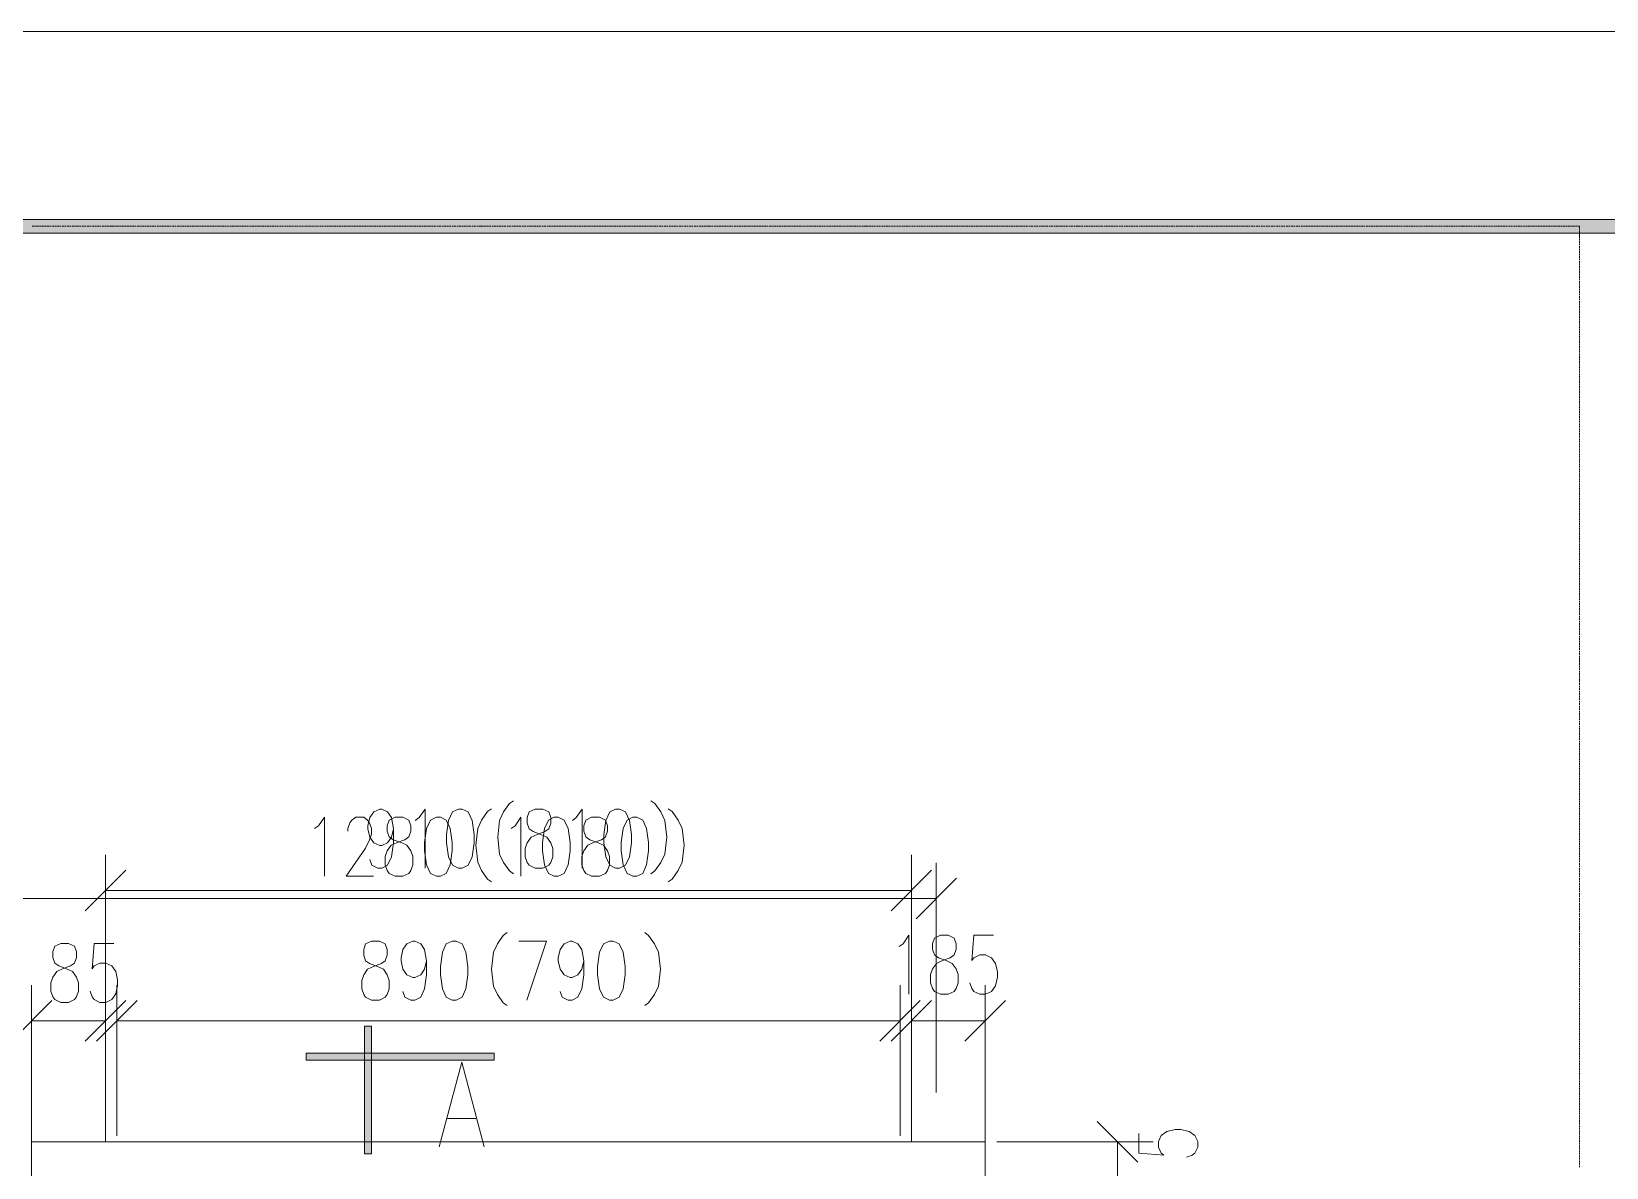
# Model space of a CAD drawing. Header units: millimetres. Extents: x -4415 to 173792, y -78716 to 47289.
# Drawn here: x 8226 to 32503, y 29781 to 47289 of the extents above; entities that cross this region are included whole.
import ezdxf

# ---------------------------------------------------------------- set-up
doc = ezdxf.new("R2010")
doc.units = ezdxf.units.MM

msp = doc.modelspace()

# ---------------------------------------------------------------- hatches: boundary and pattern name
h = msp.add_hatch(color=0)
h.dxf.hatch_style = 2
h.paths.add_polyline_path([(170896, 44393), (170687, 44183), (3191, 44183), (2980, 44393)])
h = msp.add_hatch(color=0)
h.dxf.hatch_style = 2
h.paths.add_polyline_path([(13361, 31958), (13469, 31958), (13469, 29990), (13361, 29990)])
h = msp.add_hatch(color=0)
h.dxf.hatch_style = 2
h.paths.add_polyline_path([(12461, 31435), (12461, 31544), (15360, 31544), (15360, 31435)])

# ---------------------------------------------------------------- linework, layer by layer
at = {"color": 0, "lineweight": 0}
for points in [[(-4415, -78716), (173792, -78716), (173792, 47289), (-4415, 47289)], [(170896, 44393), (170687, 44183), (3191, 44183), (2980, 44393)], [(14807, 35304), (14716, 35261), (14655, 35131), (14625, 34915), (14625, 34785), (14655, 34569), (14716, 34439), (14807, 34396), (14867, 34396), (14958, 34439), (15018, 34569), (15049, 34785), (15049, 34915), (15018, 35131), (14958, 35261), (14867, 35304)], [(15988, 35304), (15898, 35261), (15867, 35174), (15867, 35088), (15898, 35001), (15958, 34958), (16079, 34915), (16170, 34871), (16230, 34785), (16260, 34699), (16260, 34569), (16230, 34482), (16200, 34439), (16109, 34396), (15988, 34396), (15898, 34439), (15867, 34482), (15836, 34569), (15836, 34699), (15867, 34785), (15928, 34871), (16019, 34915), (16139, 34958), (16200, 35001), (16230, 35088), (16230, 35174), (16200, 35261), (16109, 35304)], [(17230, 35304), (17140, 35261), (17078, 35131), (17048, 34915), (17048, 34785), (17078, 34569), (17140, 34439), (17230, 34396), (17291, 34396), (17381, 34439), (17442, 34569), (17472, 34785), (17472, 34915), (17442, 35131), (17381, 35261), (17291, 35304)], [(13831, 35178), (13741, 35135), (13711, 35049), (13711, 34963), (13741, 34876), (13801, 34833), (13922, 34790), (14014, 34746), (14074, 34660), (14104, 34573), (14104, 34443), (14074, 34357), (14044, 34313), (13952, 34270), (13831, 34270), (13741, 34313), (13711, 34357), (13680, 34443), (13680, 34573), (13711, 34660), (13771, 34746), (13862, 34790), (13983, 34833), (14044, 34876), (14074, 34963), (14074, 35049), (14044, 35135), (13952, 35178)], [(14468, 35178), (14376, 35135), (14316, 35006), (14286, 34790), (14286, 34660), (14316, 34443), (14376, 34313), (14468, 34270), (14528, 34270), (14619, 34313), (14680, 34443), (14710, 34660), (14710, 34790), (14680, 35006), (14619, 35135), (14528, 35178)], [(16285, 35178), (16194, 35135), (16134, 35006), (16104, 34790), (16104, 34660), (16134, 34443), (16194, 34313), (16285, 34270), (16345, 34270), (16436, 34313), (16497, 34443), (16528, 34660), (16528, 34790), (16497, 35006), (16436, 35135), (16345, 35178)], [(16860, 35178), (16769, 35135), (16739, 35049), (16739, 34963), (16769, 34876), (16830, 34833), (16952, 34790), (17042, 34746), (17103, 34660), (17133, 34573), (17133, 34443), (17103, 34357), (17073, 34313), (16982, 34270), (16860, 34270), (16769, 34313), (16739, 34357), (16709, 34443), (16709, 34573), (16739, 34660), (16800, 34746), (16890, 34790), (17012, 34833), (17073, 34876), (17103, 34963), (17103, 35049), (17073, 35135), (16982, 35178)], [(17497, 35178), (17406, 35135), (17346, 35006), (17315, 34790), (17315, 34660), (17346, 34443), (17406, 34313), (17497, 34270), (17557, 34270), (17648, 34313), (17708, 34443), (17739, 34660), (17739, 34790), (17708, 35006), (17648, 35135), (17557, 35178)], [(13468, 33270), (13377, 33227), (13347, 33141), (13347, 33054), (13377, 32967), (13438, 32924), (13558, 32881), (13650, 32837), (13711, 32751), (13741, 32664), (13741, 32534), (13711, 32448), (13680, 32404), (13589, 32362), (13468, 32362), (13377, 32404), (13347, 32448), (13317, 32534), (13317, 32664), (13347, 32751), (13407, 32837), (13498, 32881), (13620, 32924), (13680, 32967), (13711, 33054), (13711, 33141), (13680, 33227), (13589, 33270)], [(14710, 33270), (14619, 33227), (14559, 33097), (14528, 32881), (14528, 32751), (14559, 32534), (14619, 32404), (14710, 32362), (14770, 32362), (14862, 32404), (14922, 32534), (14952, 32751), (14952, 32881), (14922, 33097), (14862, 33227), (14770, 33270)], [(17133, 33270), (17042, 33227), (16982, 33097), (16952, 32881), (16952, 32751), (16982, 32534), (17042, 32404), (17133, 32362), (17193, 32362), (17284, 32404), (17345, 32534), (17376, 32751), (17376, 32881), (17345, 33097), (17284, 33227), (17193, 33270)], [(22236, 33360), (22145, 33317), (22115, 33230), (22115, 33144), (22145, 33057), (22205, 33014), (22327, 32971), (22418, 32927), (22478, 32841), (22508, 32754), (22508, 32625), (22478, 32538), (22448, 32495), (22357, 32452), (22236, 32452), (22145, 32495), (22115, 32538), (22084, 32625), (22084, 32754), (22115, 32841), (22175, 32927), (22267, 32971), (22388, 33014), (22448, 33057), (22478, 33144), (22478, 33230), (22448, 33317), (22357, 33360)], [(8676, 33234), (8585, 33191), (8555, 33104), (8555, 33017), (8585, 32932), (8646, 32888), (8767, 32845), (8858, 32802), (8919, 32715), (8949, 32629), (8949, 32499), (8919, 32412), (8889, 32369), (8797, 32325), (8676, 32325), (8585, 32369), (8555, 32412), (8525, 32499), (8525, 32629), (8555, 32715), (8616, 32802), (8706, 32845), (8827, 32888), (8889, 32932), (8919, 33017), (8919, 33104), (8889, 33191), (8797, 33234)], [(13361, 31958), (13469, 31958), (13469, 29990), (13361, 29990)], [(12461, 31435), (12461, 31544), (15360, 31544), (15360, 31435)], [(8228, 30176), (22926, 30176), (22926, 18978), (8228, 18978)]]:
    msp.add_lwpolyline(points, close=True, dxfattribs=at)
for points in [[(8235, 44288), (8263, 44288)], [(8274, 44288), (8301, 44288)], [(8312, 44288), (8340, 44288)], [(8351, 44288), (8379, 44288)], [(8389, 44288), (8416, 44288)], [(8428, 44288), (8455, 44288)], [(8467, 44288), (8494, 44288)], [(8504, 44288), (8532, 44288)], [(8543, 44288), (8571, 44288)], [(8582, 44288), (8610, 44288)], [(8620, 44288), (8648, 44288)], [(8659, 44288), (8686, 44288)], [(8698, 44288), (8724, 44288)], [(8736, 44288), (8763, 44288)], [(8774, 44288), (8802, 44288)], [(8812, 44288), (8840, 44288)], [(8851, 44288), (8879, 44288)], [(8890, 44288), (8918, 44288)], [(8928, 44288), (8956, 44288)], [(8967, 44288), (8994, 44288)], [(9006, 44288), (9032, 44288)], [(9044, 44288), (9071, 44288)], [(9082, 44288), (9110, 44288)], [(9121, 44288), (9148, 44288)], [(9159, 44288), (9187, 44288)], [(9198, 44288), (9226, 44288)], [(9236, 44288), (9263, 44288)], [(9275, 44288), (9302, 44288)], [(9314, 44288), (9341, 44288)], [(9351, 44288), (9379, 44288)], [(9390, 44288), (9418, 44288)], [(9429, 44288), (9457, 44288)], [(9467, 44288), (9495, 44288)], [(9506, 44288), (9534, 44288)], [(9545, 44288), (9571, 44288)], [(9583, 44288), (9610, 44288)], [(9621, 44288), (9649, 44288)], [(9659, 44288), (9687, 44288)], [(9698, 44288), (9726, 44288)], [(9737, 44288), (9765, 44288)], [(9775, 44288), (9803, 44288)], [(9814, 44288), (9841, 44288)], [(9853, 44288), (9879, 44288)], [(9891, 44288), (9918, 44288)], [(9929, 44288), (9957, 44288)], [(9968, 44288), (9995, 44288)], [(10006, 44288), (10034, 44288)], [(10045, 44288), (10073, 44288)], [(10083, 44288), (10110, 44288)], [(10122, 44288), (10149, 44288)], [(10161, 44288), (10188, 44288)], [(10198, 44288), (10226, 44288)], [(10237, 44288), (10265, 44288)], [(10276, 44288), (10304, 44288)], [(10314, 44288), (10342, 44288)], [(10353, 44288), (10381, 44288)], [(10392, 44288), (10418, 44288)], [(10430, 44288), (10457, 44288)], [(10469, 44288), (10496, 44288)], [(10506, 44288), (10534, 44288)], [(10545, 44288), (10573, 44288)], [(10584, 44288), (10612, 44288)], [(10622, 44288), (10650, 44288)], [(10661, 44288), (10688, 44288)], [(10700, 44288), (10726, 44288)], [(10738, 44288), (10765, 44288)], [(10776, 44288), (10804, 44288)], [(10814, 44288), (10842, 44288)], [(10853, 44288), (10881, 44288)], [(10892, 44288), (10920, 44288)], [(10930, 44288), (10958, 44288)], [(10969, 44288), (10996, 44288)], [(11008, 44288), (11035, 44288)], [(11046, 44288), (11073, 44288)], [(11084, 44288), (11112, 44288)], [(11123, 44288), (11151, 44288)], [(11161, 44288), (11189, 44288)], [(11200, 44288), (11228, 44288)], [(11239, 44288), (11265, 44288)], [(11277, 44288), (11304, 44288)], [(11316, 44288), (11343, 44288)], [(11353, 44288), (11381, 44288)], [(11392, 44288), (11420, 44288)], [(11431, 44288), (11459, 44288)], [(11469, 44288), (11497, 44288)], [(11508, 44288), (11536, 44288)], [(11547, 44288), (11573, 44288)], [(11585, 44288), (11612, 44288)], [(11624, 44288), (11651, 44288)], [(11661, 44288), (11689, 44288)], [(11700, 44288), (11728, 44288)], [(11739, 44288), (11767, 44288)], [(11777, 44288), (11805, 44288)], [(11816, 44288), (11843, 44288)], [(11855, 44288), (11882, 44288)], [(11893, 44288), (11920, 44288)], [(11931, 44288), (11959, 44288)], [(11970, 44288), (11997, 44288)], [(12008, 44288), (12036, 44288)], [(12047, 44288), (12075, 44288)], [(12086, 44288), (12113, 44288)], [(12124, 44288), (12151, 44288)], [(12163, 44288), (12190, 44288)], [(12200, 44288), (12228, 44288)], [(12239, 44288), (12267, 44288)], [(12278, 44288), (12306, 44288)], [(12316, 44288), (12344, 44288)], [(12355, 44288), (12383, 44288)], [(12394, 44288), (12420, 44288)], [(12432, 44288), (12459, 44288)], [(12471, 44288), (12498, 44288)], [(12508, 44288), (12536, 44288)], [(12547, 44288), (12575, 44288)], [(12586, 44288), (12614, 44288)], [(12624, 44288), (12652, 44288)], [(12663, 44288), (12690, 44288)], [(12702, 44288), (12729, 44288)], [(12740, 44288), (12767, 44288)], [(12778, 44288), (12806, 44288)], [(12817, 44288), (12844, 44288)], [(12855, 44288), (12883, 44288)], [(12894, 44288), (12922, 44288)], [(12933, 44288), (12960, 44288)], [(12971, 44288), (12998, 44288)], [(13010, 44288), (13037, 44288)], [(13048, 44288), (13075, 44288)], [(13086, 44288), (13114, 44288)], [(13125, 44288), (13153, 44288)], [(13163, 44288), (13191, 44288)], [(13202, 44288), (13230, 44288)], [(13241, 44288), (13267, 44288)], [(13279, 44288), (13306, 44288)], [(13318, 44288), (13345, 44288)], [(13355, 44288), (13383, 44288)], [(13394, 44288), (13422, 44288)], [(13433, 44288), (13461, 44288)], [(13471, 44288), (13499, 44288)], [(13510, 44288), (13538, 44288)], [(13549, 44288), (13576, 44288)], [(13587, 44288), (13614, 44288)], [(13626, 44288), (13653, 44288)], [(13664, 44288), (13691, 44288)], [(13702, 44288), (13730, 44288)], [(13741, 44288), (13769, 44288)], [(13779, 44288), (13807, 44288)], [(13818, 44288), (13845, 44288)], [(13857, 44288), (13884, 44288)], [(13895, 44288), (13922, 44288)], [(13933, 44288), (13961, 44288)], [(13972, 44288), (14000, 44288)], [(14010, 44288), (14038, 44288)], [(14049, 44288), (14077, 44288)], [(14088, 44288), (14115, 44288)], [(14126, 44288), (14153, 44288)], [(14165, 44288), (14192, 44288)], [(14202, 44288), (14230, 44288)], [(14241, 44288), (14269, 44288)], [(14280, 44288), (14308, 44288)], [(14318, 44288), (14346, 44288)], [(14357, 44288), (14385, 44288)], [(14396, 44288), (14423, 44288)], [(14434, 44288), (14461, 44288)], [(14473, 44288), (14500, 44288)], [(14511, 44288), (14538, 44288)], [(14549, 44288), (14577, 44288)], [(14588, 44288), (14616, 44288)], [(14626, 44288), (14654, 44288)], [(14665, 44288), (14692, 44288)], [(14704, 44288), (14731, 44288)], [(14742, 44288), (14769, 44288)], [(14780, 44288), (14808, 44288)], [(14819, 44288), (14847, 44288)], [(14857, 44288), (14885, 44288)], [(14896, 44288), (14924, 44288)], [(14935, 44288), (14962, 44288)], [(14973, 44288), (15000, 44288)], [(15012, 44288), (15039, 44288)], [(15051, 44288), (15077, 44288)], [(15088, 44288), (15116, 44288)], [(15127, 44288), (15155, 44288)], [(15165, 44288), (15193, 44288)], [(15204, 44288), (15232, 44288)], [(15243, 44288), (15270, 44288)], [(15281, 44288), (15308, 44288)], [(15320, 44288), (15347, 44288)], [(15358, 44288), (15385, 44288)], [(15396, 44288), (15424, 44288)], [(15435, 44288), (15463, 44288)], [(15473, 44288), (15501, 44288)], [(15512, 44288), (15540, 44288)], [(15551, 44288), (15578, 44288)], [(15589, 44288), (15616, 44288)], [(15628, 44288), (15655, 44288)], [(15666, 44288), (15694, 44288)], [(15704, 44288), (15732, 44288)], [(15743, 44288), (15771, 44288)], [(15782, 44288), (15809, 44288)], [(15820, 44288), (15847, 44288)], [(15859, 44288), (15886, 44288)], [(15898, 44288), (15924, 44288)], [(15935, 44288), (15963, 44288)], [(15974, 44288), (16002, 44288)], [(16012, 44288), (16040, 44288)], [(16051, 44288), (16079, 44288)], [(16090, 44288), (16118, 44288)], [(16128, 44288), (16155, 44288)], [(16167, 44288), (16194, 44288)], [(16205, 44288), (16232, 44288)], [(16243, 44288), (16271, 44288)], [(16282, 44288), (16310, 44288)], [(16320, 44288), (16348, 44288)], [(16359, 44288), (16387, 44288)], [(16398, 44288), (16425, 44288)], [(16436, 44288), (16463, 44288)], [(16475, 44288), (16502, 44288)], [(16513, 44288), (16541, 44288)], [(16551, 44288), (16579, 44288)], [(16590, 44288), (16618, 44288)], [(16629, 44288), (16656, 44288)], [(16667, 44288), (16695, 44288)], [(16706, 44288), (16733, 44288)], [(16744, 44288), (16771, 44288)], [(16782, 44288), (16810, 44288)], [(16821, 44288), (16849, 44288)], [(16859, 44288), (16887, 44288)], [(16898, 44288), (16926, 44288)], [(16937, 44288), (16965, 44288)], [(16975, 44288), (17002, 44288)], [(17014, 44288), (17041, 44288)], [(17053, 44288), (17079, 44288)], [(17090, 44288), (17118, 44288)], [(17129, 44288), (17157, 44288)], [(17167, 44288), (17195, 44288)], [(17206, 44288), (17234, 44288)], [(17245, 44288), (17272, 44288)], [(17283, 44288), (17310, 44288)], [(17322, 44288), (17349, 44288)], [(17360, 44288), (17388, 44288)], [(17398, 44288), (17426, 44288)], [(17437, 44288), (17465, 44288)], [(17476, 44288), (17503, 44288)], [(17514, 44288), (17542, 44288)], [(17553, 44288), (17580, 44288)], [(17591, 44288), (17618, 44288)], [(17630, 44288), (17657, 44288)], [(17668, 44288), (17696, 44288)], [(17706, 44288), (17734, 44288)], [(17745, 44288), (17773, 44288)], [(17784, 44288), (17812, 44288)], [(17822, 44288), (17849, 44288)], [(17861, 44288), (17888, 44288)], [(17900, 44288), (17926, 44288)], [(17937, 44288), (17965, 44288)], [(17976, 44288), (18004, 44288)], [(18014, 44288), (18042, 44288)], [(18053, 44288), (18081, 44288)], [(18092, 44288), (18120, 44288)], [(18130, 44288), (18157, 44288)], [(18169, 44288), (18196, 44288)], [(18208, 44288), (18235, 44288)], [(18245, 44288), (18273, 44288)], [(18284, 44288), (18312, 44288)], [(18323, 44288), (18350, 44288)], [(18361, 44288), (18389, 44288)], [(18400, 44288), (18427, 44288)], [(18438, 44288), (18465, 44288)], [(18477, 44288), (18504, 44288)], [(18515, 44288), (18543, 44288)], [(18553, 44288), (18581, 44288)], [(18592, 44288), (18620, 44288)], [(18631, 44288), (18659, 44288)], [(18669, 44288), (18697, 44288)], [(18708, 44288), (18735, 44288)], [(18747, 44288), (18773, 44288)], [(18784, 44288), (18812, 44288)], [(18823, 44288), (18851, 44288)], [(18861, 44288), (18889, 44288)], [(18900, 44288), (18928, 44288)], [(18939, 44288), (18967, 44288)], [(18977, 44288), (19004, 44288)], [(19016, 44288), (19043, 44288)], [(19055, 44288), (19081, 44288)], [(19092, 44288), (19120, 44288)], [(19131, 44288), (19159, 44288)], [(19170, 44288), (19197, 44288)], [(19208, 44288), (19236, 44288)], [(19247, 44288), (19274, 44288)], [(19285, 44288), (19312, 44288)], [(19324, 44288), (19351, 44288)], [(19362, 44288), (19390, 44288)], [(19400, 44288), (19428, 44288)], [(19439, 44288), (19467, 44288)], [(19478, 44288), (19506, 44288)], [(19516, 44288), (19544, 44288)], [(19555, 44288), (19582, 44288)], [(19594, 44288), (19620, 44288)], [(19632, 44288), (19659, 44288)], [(19670, 44288), (19698, 44288)], [(19708, 44288), (19736, 44288)], [(19747, 44288), (19775, 44288)], [(19786, 44288), (19814, 44288)], [(19824, 44288), (19851, 44288)], [(19863, 44288), (19890, 44288)], [(19902, 44288), (19928, 44288)], [(19939, 44288), (19967, 44288)], [(19978, 44288), (20006, 44288)], [(20017, 44288), (20044, 44288)], [(20055, 44288), (20083, 44288)], [(20094, 44288), (20122, 44288)], [(20132, 44288), (20159, 44288)], [(20171, 44288), (20198, 44288)], [(20210, 44288), (20237, 44288)], [(20247, 44288), (20275, 44288)], [(20286, 44288), (20314, 44288)], [(20325, 44288), (20353, 44288)], [(20363, 44288), (20391, 44288)], [(20402, 44288), (20429, 44288)], [(20441, 44288), (20467, 44288)], [(20479, 44288), (20506, 44288)], [(20517, 44288), (20545, 44288)], [(20555, 44288), (20583, 44288)], [(20594, 44288), (20622, 44288)], [(20633, 44288), (20661, 44288)], [(20671, 44288), (20699, 44288)], [(20710, 44288), (20737, 44288)], [(20749, 44288), (20775, 44288)], [(20786, 44288), (20814, 44288)], [(20825, 44288), (20853, 44288)], [(20863, 44288), (20891, 44288)], [(20902, 44288), (20930, 44288)], [(20941, 44288), (20969, 44288)], [(20979, 44288), (21006, 44288)], [(21018, 44288), (21045, 44288)], [(21057, 44288), (21084, 44288)], [(21094, 44288), (21122, 44288)], [(21133, 44288), (21161, 44288)], [(21172, 44288), (21200, 44288)], [(21210, 44288), (21238, 44288)], [(21249, 44288), (21276, 44288)], [(21288, 44288), (21314, 44288)], [(21326, 44288), (21353, 44288)], [(21364, 44288), (21392, 44288)], [(21402, 44288), (21430, 44288)], [(21441, 44288), (21469, 44288)], [(21480, 44288), (21508, 44288)], [(21518, 44288), (21546, 44288)], [(21557, 44288), (21584, 44288)], [(21596, 44288), (21622, 44288)], [(21634, 44288), (21661, 44288)], [(21672, 44288), (21700, 44288)], [(21710, 44288), (21738, 44288)], [(21749, 44288), (21777, 44288)], [(21788, 44288), (21816, 44288)], [(21826, 44288), (21853, 44288)], [(21865, 44288), (21892, 44288)], [(21904, 44288), (21931, 44288)], [(21941, 44288), (21969, 44288)], [(21980, 44288), (22008, 44288)], [(22019, 44288), (22046, 44288)], [(22057, 44288), (22085, 44288)], [(22096, 44288), (22124, 44288)], [(22135, 44288), (22161, 44288)], [(22173, 44288), (22200, 44288)], [(22212, 44288), (22239, 44288)], [(22249, 44288), (22277, 44288)], [(22288, 44288), (22316, 44288)], [(22327, 44288), (22355, 44288)], [(22365, 44288), (22393, 44288)], [(22404, 44288), (22431, 44288)], [(22443, 44288), (22469, 44288)], [(22481, 44288), (22508, 44288)], [(22519, 44288), (22547, 44288)], [(22557, 44288), (22585, 44288)], [(22596, 44288), (22624, 44288)], [(22635, 44288), (22663, 44288)], [(22673, 44288), (22701, 44288)], [(22712, 44288), (22739, 44288)], [(22751, 44288), (22778, 44288)], [(22788, 44288), (22816, 44288)], [(22827, 44288), (22855, 44288)], [(22866, 44288), (22893, 44288)], [(22904, 44288), (22932, 44288)], [(22943, 44288), (22971, 44288)], [(22982, 44288), (23008, 44288)], [(23020, 44288), (23047, 44288)], [(23059, 44288), (23086, 44288)], [(23096, 44288), (23124, 44288)], [(23135, 44288), (23163, 44288)], [(23174, 44288), (23202, 44288)], [(23212, 44288), (23240, 44288)], [(23251, 44288), (23279, 44288)], [(23290, 44288), (23316, 44288)], [(23328, 44288), (23355, 44288)], [(23366, 44288), (23394, 44288)], [(23404, 44288), (23432, 44288)], [(23443, 44288), (23471, 44288)], [(23482, 44288), (23510, 44288)], [(23520, 44288), (23548, 44288)], [(23559, 44288), (23586, 44288)], [(23598, 44288), (23625, 44288)], [(23636, 44288), (23663, 44288)], [(23674, 44288), (23702, 44288)], [(23713, 44288), (23740, 44288)], [(23751, 44288), (23779, 44288)], [(23790, 44288), (23818, 44288)], [(23828, 44288), (23855, 44288)], [(23867, 44288), (23894, 44288)], [(23906, 44288), (23933, 44288)], [(23943, 44288), (23971, 44288)], [(23982, 44288), (24010, 44288)], [(24021, 44288), (24049, 44288)], [(24059, 44288), (24087, 44288)], [(24098, 44288), (24126, 44288)], [(24137, 44288), (24163, 44288)], [(24175, 44288), (24202, 44288)], [(24214, 44288), (24241, 44288)], [(24251, 44288), (24279, 44288)], [(24290, 44288), (24318, 44288)], [(24329, 44288), (24357, 44288)], [(24367, 44288), (24395, 44288)], [(24406, 44288), (24433, 44288)], [(24445, 44288), (24472, 44288)], [(24483, 44288), (24510, 44288)], [(24521, 44288), (24549, 44288)], [(24560, 44288), (24587, 44288)], [(24598, 44288), (24626, 44288)], [(24637, 44288), (24665, 44288)], [(24675, 44288), (24703, 44288)], [(24714, 44288), (24741, 44288)], [(24753, 44288), (24780, 44288)], [(24791, 44288), (24818, 44288)], [(24829, 44288), (24857, 44288)], [(24868, 44288), (24896, 44288)], [(24906, 44288), (24934, 44288)], [(24945, 44288), (24973, 44288)], [(24984, 44288), (25010, 44288)], [(25022, 44288), (25049, 44288)], [(25061, 44288), (25088, 44288)], [(25098, 44288), (25126, 44288)], [(25137, 44288), (25165, 44288)], [(25176, 44288), (25204, 44288)], [(25214, 44288), (25242, 44288)], [(25253, 44288), (25281, 44288)], [(25292, 44288), (25319, 44288)], [(25330, 44288), (25357, 44288)], [(25368, 44288), (25396, 44288)], [(25407, 44288), (25434, 44288)], [(25445, 44288), (25473, 44288)], [(25484, 44288), (25512, 44288)], [(25522, 44288), (25550, 44288)], [(25561, 44288), (25588, 44288)], [(25600, 44288), (25627, 44288)], [(25638, 44288), (25665, 44288)], [(25676, 44288), (25704, 44288)], [(25715, 44288), (25743, 44288)], [(25753, 44288), (25781, 44288)], [(25792, 44288), (25820, 44288)], [(25831, 44288), (25857, 44288)], [(25869, 44288), (25896, 44288)], [(25908, 44288), (25935, 44288)], [(25945, 44288), (25973, 44288)], [(25984, 44288), (26012, 44288)], [(26023, 44288), (26051, 44288)], [(26061, 44288), (26089, 44288)], [(26100, 44288), (26128, 44288)], [(26139, 44288), (26165, 44288)], [(26177, 44288), (26204, 44288)], [(26216, 44288), (26243, 44288)], [(26254, 44288), (26281, 44288)], [(26292, 44288), (26320, 44288)], [(26331, 44288), (26359, 44288)], [(26369, 44288), (26397, 44288)], [(26408, 44288), (26435, 44288)], [(26447, 44288), (26474, 44288)], [(26485, 44288), (26512, 44288)], [(26523, 44288), (26551, 44288)], [(26562, 44288), (26590, 44288)], [(26600, 44288), (26628, 44288)], [(26639, 44288), (26667, 44288)], [(26678, 44288), (26705, 44288)], [(26716, 44288), (26743, 44288)], [(26755, 44288), (26782, 44288)], [(26793, 44288), (26820, 44288)], [(26831, 44288), (26859, 44288)], [(26870, 44288), (26898, 44288)], [(26908, 44288), (26936, 44288)], [(26947, 44288), (26975, 44288)], [(26986, 44288), (27012, 44288)], [(27024, 44288), (27051, 44288)], [(27063, 44288), (27090, 44288)], [(27101, 44288), (27128, 44288)], [(27139, 44288), (27167, 44288)], [(27178, 44288), (27206, 44288)], [(27216, 44288), (27244, 44288)], [(27255, 44288), (27283, 44288)], [(27294, 44288), (27321, 44288)], [(27332, 44288), (27359, 44288)], [(27370, 44288), (27398, 44288)], [(27409, 44288), (27437, 44288)], [(27447, 44288), (27475, 44288)], [(27486, 44288), (27514, 44288)], [(27525, 44288), (27552, 44288)], [(27563, 44288), (27590, 44288)], [(27602, 44288), (27629, 44288)], [(27640, 44288), (27667, 44288)], [(27678, 44288), (27706, 44288)], [(27717, 44288), (27745, 44288)], [(27755, 44288), (27783, 44288)], [(27794, 44288), (27822, 44288)], [(27833, 44288), (27859, 44288)], [(27871, 44288), (27898, 44288)], [(27910, 44288), (27937, 44288)], [(27948, 44288), (27975, 44288)], [(27986, 44288), (28014, 44288)], [(28025, 44288), (28053, 44288)], [(28063, 44288), (28091, 44288)], [(28102, 44288), (28130, 44288)], [(28141, 44288), (28168, 44288)], [(28179, 44288), (28206, 44288)], [(28218, 44288), (28245, 44288)], [(28256, 44288), (28284, 44288)], [(28294, 44288), (28322, 44288)], [(28333, 44288), (28361, 44288)], [(28372, 44288), (28399, 44288)], [(28410, 44288), (28437, 44288)], [(28449, 44288), (28476, 44288)], [(28487, 44288), (28514, 44288)], [(28525, 44288), (28553, 44288)], [(28564, 44288), (28592, 44288)], [(28602, 44288), (28630, 44288)], [(28641, 44288), (28669, 44288)], [(28680, 44288), (28708, 44288)], [(28718, 44288), (28745, 44288)], [(28757, 44288), (28784, 44288)], [(28796, 44288), (28822, 44288)], [(28833, 44288), (28861, 44288)], [(28872, 44288), (28900, 44288)], [(28910, 44288), (28938, 44288)], [(28949, 44288), (28977, 44288)], [(28988, 44288), (29015, 44288)], [(29026, 44288), (29053, 44288)], [(29065, 44288), (29092, 44288)], [(29103, 44288), (29130, 44288)], [(29141, 44288), (29169, 44288)], [(29180, 44288), (29208, 44288)], [(29219, 44288), (29246, 44288)], [(29257, 44288), (29285, 44288)], [(29296, 44288), (29323, 44288)], [(29334, 44288), (29361, 44288)], [(29373, 44288), (29400, 44288)], [(29411, 44288), (29439, 44288)], [(29449, 44288), (29477, 44288)], [(29488, 44288), (29516, 44288)], [(29527, 44288), (29555, 44288)], [(29565, 44288), (29592, 44288)], [(29604, 44288), (29631, 44288)], [(29643, 44288), (29669, 44288)], [(29680, 44288), (29708, 44288)], [(29719, 44288), (29747, 44288)], [(29757, 44288), (29785, 44288)], [(29796, 44288), (29824, 44288)], [(29835, 44288), (29863, 44288)], [(29873, 44288), (29900, 44288)], [(29912, 44288), (29939, 44288)], [(29950, 44288), (29977, 44288)], [(29988, 44288), (30016, 44288)], [(30027, 44288), (30055, 44288)], [(30066, 44288), (30093, 44288)], [(30104, 44288), (30132, 44288)], [(30143, 44288), (30170, 44288)], [(30181, 44288), (30208, 44288)], [(30220, 44288), (30247, 44288)], [(30258, 44288), (30286, 44288)], [(30296, 44288), (30324, 44288)], [(30335, 44288), (30363, 44288)], [(30374, 44288), (30402, 44288)], [(30412, 44288), (30439, 44288)], [(30451, 44288), (30478, 44288)], [(30490, 44288), (30516, 44288)], [(30527, 44288), (30555, 44288)], [(30566, 44288), (30594, 44288)], [(30604, 44288), (30632, 44288)], [(30643, 44288), (30671, 44288)], [(30682, 44288), (30710, 44288)], [(30720, 44288), (30747, 44288)], [(30759, 44288), (30786, 44288)], [(30798, 44288), (30824, 44288)], [(30835, 44288), (30863, 44288)], [(30874, 44288), (30902, 44288)], [(30912, 44288), (30940, 44288)], [(30951, 44288), (30979, 44288)], [(30990, 44288), (31017, 44288)], [(31028, 44288), (31055, 44288)], [(31067, 44288), (31094, 44288)], [(31105, 44288), (31133, 44288)], [(31143, 44288), (31171, 44288)], [(31182, 44288), (31210, 44288)], [(31221, 44288), (31249, 44288)], [(31259, 44288), (31287, 44288)], [(31298, 44288), (31325, 44288)], [(31337, 44288), (31363, 44288)], [(31375, 44288), (31402, 44288)], [(31413, 44288), (31441, 44288)], [(31451, 44288), (31479, 44288)], [(31490, 44288), (31518, 44288)], [(31529, 44288), (31557, 44288)], [(31567, 44288), (31594, 44288)], [(31606, 44288), (31633, 44288)], [(31645, 44288), (31671, 44288)], [(31682, 44288), (31710, 44288)], [(31721, 44288), (31749, 44288)], [(31759, 44288), (31787, 44288)], [(31798, 44288), (31826, 44288)], [(31837, 44288), (31865, 44288)], [(31875, 44288), (31902, 44288)], [(31914, 44288), (31941, 44288)], [(31952, 44288), (31980, 44288)], [(31990, 44288), (32018, 44288)], [(32029, 44288), (32057, 44288)], [(32068, 44288), (32086, 44288), (32086, 44263)], [(32086, 44253), (32086, 44225)], [(32086, 44214), (32086, 44186)], [(32086, 44175), (32086, 44147)], [(32086, 44137), (32086, 44109)], [(32086, 44098), (32086, 44070)], [(32086, 44059), (32086, 44033)], [(32086, 44021), (32086, 43994)], [(32086, 43982), (32086, 43955)], [(32086, 43945), (32086, 43917)], [(32086, 43906), (32086, 43878)], [(32086, 43867), (32086, 43839)], [(32086, 43829), (32086, 43801)], [(32086, 43790), (32086, 43763)], [(32086, 43751), (32086, 43725)], [(32086, 43713), (32086, 43686)], [(32086, 43675), (32086, 43647)], [(32086, 43636), (32086, 43609)], [(32086, 43598), (32086, 43570)], [(32086, 43559), (32086, 43531)], [(32086, 43521), (32086, 43493)], [(32086, 43482), (32086, 43455)], [(32086, 43443), (32086, 43416)], [(32086, 43405), (32086, 43378)], [(32086, 43367), (32086, 43339)], [(32086, 43328), (32086, 43300)], [(32086, 43290), (32086, 43262)], [(32086, 43251), (32086, 43223)], [(32086, 43212), (32086, 43186)], [(32086, 43174), (32086, 43147)], [(32086, 43135), (32086, 43108)], [(32086, 43098), (32086, 43070)], [(32086, 43059), (32086, 43031)], [(32086, 43020), (32086, 42992)], [(32086, 42982), (32086, 42954)], [(32086, 42943), (32086, 42915)], [(32086, 42904), (32086, 42878)], [(32086, 42866), (32086, 42839)], [(32086, 42828), (32086, 42800)], [(32086, 42789), (32086, 42762)], [(32086, 42751), (32086, 42723)], [(32086, 42712), (32086, 42684)], [(32086, 42674), (32086, 42646)], [(32086, 42635), (32086, 42608)], [(32086, 42596), (32086, 42569)], [(32086, 42558), (32086, 42531)], [(32086, 42520), (32086, 42492)], [(32086, 42481), (32086, 42453)], [(32086, 42443), (32086, 42415)], [(32086, 42404), (32086, 42376)], [(32086, 42365), (32086, 42339)], [(32086, 42327), (32086, 42300)], [(32086, 42288), (32086, 42261)], [(32086, 42251), (32086, 42223)], [(32086, 42212), (32086, 42184)], [(32086, 42173), (32086, 42145)], [(32086, 42135), (32086, 42107)], [(32086, 42096), (32086, 42068)], [(32086, 42057), (32086, 42031)], [(32086, 42019), (32086, 41992)], [(32086, 41980), (32086, 41953)], [(32086, 41942), (32086, 41915)], [(32086, 41904), (32086, 41876)], [(32086, 41865), (32086, 41837)], [(32086, 41827), (32086, 41799)], [(32086, 41788), (32086, 41761)], [(32086, 41749), (32086, 41722)], [(32086, 41711), (32086, 41684)], [(32086, 41673), (32086, 41645)], [(32086, 41634), (32086, 41606)], [(32086, 41596), (32086, 41568)], [(32086, 41557), (32086, 41529)], [(32086, 41518), (32086, 41491)], [(32086, 41480), (32086, 41453)], [(32086, 41441), (32086, 41414)], [(32086, 41403), (32086, 41376)], [(32086, 41365), (32086, 41337)], [(32086, 41326), (32086, 41298)], [(32086, 41288), (32086, 41260)], [(32086, 41249), (32086, 41221)], [(32086, 41210), (32086, 41184)], [(32086, 41172), (32086, 41145)], [(32086, 41133), (32086, 41106)], [(32086, 41096), (32086, 41068)], [(32086, 41057), (32086, 41029)], [(32086, 41018), (32086, 40990)], [(32086, 40980), (32086, 40952)], [(32086, 40941), (32086, 40913)], [(32086, 40902), (32086, 40875)], [(32086, 40864), (32086, 40837)], [(32086, 40826), (32086, 40798)], [(32086, 40787), (32086, 40760)], [(32086, 40749), (32086, 40721)], [(32086, 40710), (32086, 40682)], [(32086, 40671), (32086, 40644)], [(32086, 40633), (32086, 40606)], [(32086, 40594), (32086, 40567)], [(32086, 40556), (32086, 40529)], [(32086, 40518), (32086, 40490)], [(32086, 40479), (32086, 40451)], [(32086, 40441), (32086, 40413)], [(32086, 40402), (32086, 40374)], [(32086, 40363), (32086, 40337)], [(32086, 40325), (32086, 40298)], [(32086, 40286), (32086, 40259)], [(32086, 40249), (32086, 40221)], [(32086, 40210), (32086, 40182)], [(32086, 40171), (32086, 40143)], [(32086, 40133), (32086, 40105)], [(32086, 40094), (32086, 40066)], [(32086, 40055), (32086, 40028)], [(32086, 40017), (32086, 39990)], [(32086, 39978), (32086, 39951)], [(32086, 39940), (32086, 39913)], [(32086, 39902), (32086, 39874)], [(32086, 39863), (32086, 39835)], [(32086, 39824), (32086, 39797)], [(32086, 39786), (32086, 39759)], [(32086, 39747), (32086, 39720)], [(32086, 39709), (32086, 39682)], [(32086, 39671), (32086, 39643)], [(32086, 39632), (32086, 39604)], [(32086, 39594), (32086, 39566)], [(32086, 39555), (32086, 39527)], [(32086, 39516), (32086, 39488)], [(32086, 39478), (32086, 39451)], [(32086, 39439), (32086, 39412)], [(32086, 39400), (32086, 39374)], [(32086, 39363), (32086, 39335)], [(32086, 39324), (32086, 39296)], [(32086, 39286), (32086, 39258)], [(32086, 39247), (32086, 39219)], [(32086, 39208), (32086, 39181)], [(32086, 39170), (32086, 39143)], [(32086, 39131), (32086, 39104)], [(32086, 39093), (32086, 39066)], [(32086, 39055), (32086, 39027)], [(32086, 39016), (32086, 38988)], [(32086, 38977), (32086, 38950)], [(32086, 38939), (32086, 38911)], [(32086, 38900), (32086, 38873)], [(32086, 38862), (32086, 38835)], [(32086, 38824), (32086, 38796)], [(32086, 38785), (32086, 38757)], [(32086, 38747), (32086, 38719)], [(32086, 38708), (32086, 38680)], [(32086, 38669), (32086, 38641)], [(32086, 38631), (32086, 38604)], [(32086, 38592), (32086, 38565)], [(32086, 38553), (32086, 38527)], [(32086, 38516), (32086, 38488)], [(32086, 38477), (32086, 38449)], [(32086, 38439), (32086, 38411)], [(32086, 38400), (32086, 38372)], [(32086, 38361), (32086, 38333)], [(32086, 38323), (32086, 38296)], [(32086, 38284), (32086, 38257)], [(32086, 38246), (32086, 38219)], [(32086, 38208), (32086, 38180)], [(32086, 38169), (32086, 38141)], [(32086, 38131), (32086, 38103)], [(32086, 38092), (32086, 38064)], [(32086, 38053), (32086, 38026)], [(32086, 38015), (32086, 37988)], [(32086, 37976), (32086, 37949)], [(32086, 37938), (32086, 37910)], [(32086, 37900), (32086, 37872)], [(32086, 37861), (32086, 37833)], [(32086, 37822), (32086, 37795)], [(32086, 37784), (32086, 37757)], [(32086, 37745), (32086, 37718)], [(32086, 37706), (32086, 37680)], [(32086, 37669), (32086, 37641)], [(32086, 37630), (32086, 37602)], [(32086, 37592), (32086, 37564)], [(32086, 37553), (32086, 37525)], [(32086, 37514), (32086, 37486)], [(32086, 37476), (32086, 37449)], [(32086, 37437), (32086, 37410)], [(32086, 37398), (32086, 37372)], [(32086, 37361), (32086, 37333)], [(32086, 37322), (32086, 37294)], [(32086, 37284), (32086, 37256)], [(32086, 37245), (32086, 37217)], [(32086, 37206), (32086, 37179)], [(32086, 37168), (32086, 37141)], [(32086, 37129), (32086, 37102)], [(32086, 37091), (32086, 37063)], [(32086, 37053), (32086, 37025)], [(32086, 37014), (32086, 36986)], [(32086, 36975), (32086, 36948)], [(32086, 36937), (32086, 36909)], [(32086, 36898), (32086, 36871)], [(32086, 36859), (32086, 36833)], [(32086, 36821), (32086, 36794)], [(32086, 36783), (32086, 36755)], [(32086, 36745), (32086, 36717)], [(32086, 36706), (32086, 36678)], [(32086, 36667), (32086, 36639)], [(32086, 36629), (32086, 36602)], [(32086, 36590), (32086, 36563)], [(32086, 36551), (32086, 36525)], [(32086, 36514), (32086, 36486)], [(32086, 36475), (32086, 36447)], [(32086, 36437), (32086, 36409)], [(32086, 36398), (32086, 36370)], [(32086, 36359), (32086, 36331)], [(32086, 36321), (32086, 36294)], [(32086, 36282), (32086, 36255)], [(32086, 36244), (32086, 36216)], [(32086, 36206), (32086, 36178)], [(32086, 36167), (32086, 36139)], [(32086, 36128), (32086, 36101)], [(32086, 36090), (32086, 36062)], [(32086, 36051), (32086, 36024)], [(32086, 36013), (32086, 35986)], [(32086, 35974), (32086, 35947)], [(32086, 35936), (32086, 35908)], [(32086, 35898), (32086, 35870)], [(32086, 35859), (32086, 35831)], [(32086, 35820), (32086, 35792)], [(32086, 35782), (32086, 35755)], [(32086, 35743), (32086, 35716)], [(32086, 35704), (32086, 35678)], [(32086, 35667), (32086, 35639)], [(32086, 35628), (32086, 35600)], [(32086, 35590), (32086, 35562)], [(32086, 35551), (32086, 35523)], [(32086, 35512), (32086, 35484)], [(32086, 35474), (32086, 35447)], [(13807, 35001), (13777, 34871), (13716, 34785), (13626, 34741), (13595, 34741), (13505, 34785), (13443, 34871), (13413, 35001), (13413, 35044), (13443, 35174), (13505, 35261), (13595, 35304), (13626, 35304), (13716, 35261), (13777, 35174), (13807, 35001), (13807, 34785), (13777, 34569), (13716, 34439), (13626, 34396), (13565, 34396), (13474, 34439), (13443, 34526)], [(14140, 35131), (14201, 35174), (14292, 35304), (14292, 34396)], [(15316, 35308), (15256, 35265), (15164, 35135), (15104, 35006), (15073, 34746), (15104, 34486), (15164, 34357), (15256, 34227), (15316, 34183)], [(15655, 35434), (15595, 35391), (15504, 35261), (15442, 35131), (15412, 34871), (15442, 34612), (15504, 34482), (15595, 34352), (15655, 34309)], [(16563, 35131), (16624, 35174), (16716, 35304), (16716, 34396)], [(17775, 35434), (17836, 35391), (17926, 35261), (17988, 35131), (18018, 34871), (17988, 34612), (17926, 34482), (17836, 34352), (17775, 34309)], [(18041, 35308), (18102, 35265), (18194, 35135), (18254, 35006), (18284, 34746), (18254, 34486), (18194, 34357), (18102, 34227), (18041, 34183)], [(32086, 35435), (32086, 35408)], [(32086, 35396), (32086, 35369)], [(32086, 35359), (32086, 35331)], [(32086, 35320), (32086, 35292)], [(32086, 35281), (32086, 35254)], [(32086, 35243), (32086, 35215)], [(32086, 35204), (32086, 35177)], [(12590, 35006), (12650, 35049), (12741, 35178), (12741, 34270)], [(13104, 34963), (13104, 35006), (13134, 35093), (13165, 35135), (13226, 35178), (13347, 35178), (13407, 35135), (13438, 35093), (13468, 35006), (13468, 34920), (13438, 34833), (13377, 34703), (13074, 34270), (13498, 34270)], [(15618, 35006), (15680, 35049), (15770, 35178), (15770, 34270)], [(32086, 35166), (32086, 35139)], [(32086, 35127), (32086, 35100)], [(32086, 35089), (32086, 35061)], [(32086, 35051), (32086, 35023)], [(32086, 35012), (32086, 34984)], [(32086, 34973), (32086, 34945)], [(32086, 34935), (32086, 34907)], [(32086, 34896), (32086, 34869)], [(32086, 34857), (32086, 34831)], [(32086, 34819), (32086, 34792)], [(32086, 34781), (32086, 34753)], [(32086, 34743), (32086, 34715)], [(9366, 31148), (9366, 34601)], [(21789, 31063), (21789, 34601)], [(22173, 30937), (22173, 34475)], [(32086, 34704), (32086, 34676)], [(32086, 34665), (32086, 34637)], [(32086, 34627), (32086, 34600)], [(32086, 34588), (32086, 34561)], [(32086, 34549), (32086, 34522)], [(32086, 34512), (32086, 34484)], [(32086, 34473), (32086, 34445)], [(9679, 34364), (9053, 33738)], [(21476, 33738), (22101, 34364)], [(21861, 33612), (22486, 34238)], [(32086, 34434), (32086, 34407)], [(32086, 34396), (32086, 34368)], [(32086, 34357), (32086, 34329)], [(32086, 34319), (32086, 34292)], [(32086, 34280), (32086, 34253)], [(32086, 34242), (32086, 34214)], [(9366, 34050), (21789, 34050)], [(32086, 34204), (32086, 34176)], [(32086, 34165), (32086, 34137)], [(32086, 34126), (32086, 34098)], [(32086, 34088), (32086, 34060)], [(32086, 34049), (32086, 34022)], [(32086, 34010), (32086, 33984)], [(7476, 33926), (22173, 33926)], [(32086, 33972), (32086, 33945)], [(32086, 33934), (32086, 33906)], [(32086, 33896), (32086, 33868)], [(32086, 33857), (32086, 33829)], [(32086, 33818), (32086, 33790)], [(32086, 33780), (32086, 33753)], [(32086, 33741), (32086, 33714)], [(32086, 33702), (32086, 33676)], [(32086, 33665), (32086, 33637)], [(32086, 33626), (32086, 33598)], [(32086, 33587), (32086, 33560)], [(32086, 33549), (32086, 33521)], [(32086, 33510), (32086, 33482)], [(14316, 32967), (14286, 32837), (14225, 32751), (14135, 32707), (14104, 32707), (14014, 32751), (13952, 32837), (13922, 32967), (13922, 33011), (13952, 33141), (14014, 33227), (14104, 33270), (14135, 33270), (14225, 33227), (14286, 33141), (14316, 32967), (14316, 32751), (14286, 32534), (14225, 32404), (14135, 32362), (14074, 32362), (13982, 32404), (13952, 32491)], [(15558, 33400), (15497, 33357), (15407, 33227), (15346, 33097), (15316, 32837), (15346, 32578), (15407, 32448), (15497, 32319), (15558, 32275)], [(15740, 33270), (16164, 33270), (15861, 32362)], [(16739, 32967), (16709, 32837), (16648, 32751), (16558, 32707), (16528, 32707), (16436, 32751), (16376, 32837), (16345, 32967), (16345, 33011), (16376, 33141), (16436, 33227), (16528, 33270), (16558, 33270), (16648, 33227), (16709, 33141), (16739, 32967), (16739, 32751), (16709, 32534), (16648, 32404), (16558, 32362), (16497, 32362), (16406, 32404), (16376, 32491)], [(17678, 33400), (17739, 33357), (17830, 33227), (17890, 33097), (17921, 32837), (17890, 32578), (17830, 32448), (17739, 32319), (17678, 32275)], [(21600, 33187), (21660, 33230), (21751, 33360), (21751, 32452)], [(23053, 33360), (22751, 33360), (22721, 32971), (22751, 33014), (22842, 33057), (22933, 33057), (23023, 33014), (23085, 32927), (23115, 32797), (23115, 32712), (23085, 32582), (23023, 32495), (22933, 32452), (22842, 32452), (22751, 32495), (22721, 32538), (22691, 32625)], [(32086, 33472), (32086, 33445)], [(32086, 33433), (32086, 33406)], [(32086, 33394), (32086, 33367)], [(32086, 33357), (32086, 33329)], [(32086, 33318), (32086, 33290)], [(32086, 33279), (32086, 33251)], [(9494, 33234), (9191, 33234), (9160, 32845), (9191, 32888), (9282, 32932), (9373, 32932), (9464, 32888), (9524, 32802), (9554, 32672), (9554, 32585), (9524, 32455), (9464, 32369), (9373, 32325), (9282, 32325), (9191, 32369), (9160, 32412), (9130, 32499)], [(32086, 33241), (32086, 33213)], [(32086, 33202), (32086, 33175)], [(32086, 33163), (32086, 33137)], [(32086, 33125), (32086, 33098)], [(32086, 33087), (32086, 33059)], [(32086, 33049), (32086, 33021)], [(32086, 33010), (32086, 32982)], [(32086, 32971), (32086, 32943)], [(32086, 32933), (32086, 32905)], [(32086, 32894), (32086, 32867)], [(32086, 32855), (32086, 32829)], [(32086, 32817), (32086, 32790)], [(32086, 32779), (32086, 32751)], [(8228, 30183), (8228, 32592)], [(9366, 30183), (9366, 32592)], [(9541, 30269), (9541, 32592)], [(21614, 30269), (21614, 32592)], [(21789, 30183), (21789, 32592)], [(22926, 30183), (22926, 32592)], [(32086, 32740), (32086, 32713)], [(32086, 32702), (32086, 32674)], [(32086, 32663), (32086, 32635)], [(32086, 32625), (32086, 32598)], [(32086, 32586), (32086, 32559)], [(32086, 32547), (32086, 32520)], [(8541, 32355), (7916, 31729)], [(9053, 31729), (9679, 32355)], [(9854, 32355), (9228, 31729)], [(21301, 31729), (21926, 32355)], [(22101, 32355), (21476, 31729)], [(22613, 31729), (23238, 32355)], [(32086, 32510), (32086, 32482)], [(32086, 32471), (32086, 32443)], [(32086, 32432), (32086, 32404)], [(32086, 32394), (32086, 32366)], [(32086, 32355), (32086, 32327)], [(32086, 32316), (32086, 32290)], [(32086, 32278), (32086, 32251)], [(32086, 32239), (32086, 32212)], [(32086, 32202), (32086, 32174)], [(32086, 32163), (32086, 32135)], [(32086, 32124), (32086, 32096)], [(32086, 32086), (32086, 32058)], [(32086, 32047), (32086, 32020)], [(9366, 32042), (8228, 32042)], [(9541, 32042), (21614, 32042)], [(21789, 32042), (22926, 32042)], [(32086, 32008), (32086, 31982)], [(32086, 31970), (32086, 31943)], [(32086, 31932), (32086, 31904)], [(32086, 31893), (32086, 31866)], [(32086, 31855), (32086, 31827)], [(32086, 31816), (32086, 31788)], [(32086, 31778), (32086, 31750)], [(32086, 31739), (32086, 31712)], [(32086, 31700), (32086, 31673)], [(32086, 31663), (32086, 31635)], [(32086, 31624), (32086, 31596)], [(32086, 31585), (32086, 31557)], [(14508, 30098), (14857, 31406), (15206, 30098)], [(32086, 31547), (32086, 31519)], [(32086, 31508), (32086, 31480)], [(32086, 31469), (32086, 31443)], [(32086, 31431), (32086, 31404)], [(32086, 31392), (32086, 31365)], [(32086, 31355), (32086, 31327)], [(32086, 31316), (32086, 31288)], [(32086, 31277), (32086, 31249)], [(32086, 31239), (32086, 31211)], [(32086, 31200), (32086, 31173)], [(32086, 31161), (32086, 31135)], [(32086, 31123), (32086, 31096)], [(32086, 31085), (32086, 31057)], [(32086, 31047), (32086, 31019)], [(32086, 31008), (32086, 30980)], [(32086, 30969), (32086, 30941)], [(32086, 30931), (32086, 30903)], [(32086, 30892), (32086, 30865)], [(32086, 30853), (32086, 30826)], [(32086, 30815), (32086, 30788)], [(32086, 30777), (32086, 30749)], [(32086, 30738), (32086, 30711)], [(32086, 30700), (32086, 30672)], [(32086, 30661), (32086, 30633)], [(32086, 30622), (32086, 30596)], [(14639, 30534), (15076, 30534)], [(25279, 29864), (24654, 30488)], [(25294, 30304), (25294, 30001), (25682, 29971), (25639, 30001), (25597, 30092), (25597, 30183), (25639, 30274), (25726, 30335), (25856, 30365), (25942, 30365), (26072, 30335), (26159, 30274), (26202, 30183), (26202, 30092), (26159, 30001), (26115, 29971), (26029, 29941)], [(32086, 30584), (32086, 30557)], [(32086, 30545), (32086, 30518)], [(32086, 30508), (32086, 30480)], [(32086, 30469), (32086, 30441)], [(32086, 30430), (32086, 30402)], [(32086, 30392), (32086, 30364)], [(32086, 30353), (32086, 30325)], [(23108, 30176), (25517, 30176)], [(24966, 29039), (24966, 30176)], [(32086, 30314), (32086, 30288)], [(32086, 30276), (32086, 30249)], [(32086, 30237), (32086, 30210)], [(32086, 30200), (32086, 30172)], [(32086, 30161), (32086, 30133)], [(32086, 30122), (32086, 30094)], [(32086, 30084), (32086, 30056)], [(32086, 30045), (32086, 30018)], [(32086, 30006), (32086, 29979)], [(32086, 29968), (32086, 29941)], [(32086, 29930), (32086, 29902)], [(32086, 29891), (32086, 29864)], [(32086, 29853), (32086, 29825)], [(32086, 29814), (32086, 29786)]]:
    msp.add_lwpolyline(points, dxfattribs=at)

doc.saveas('drawing.dxf')
